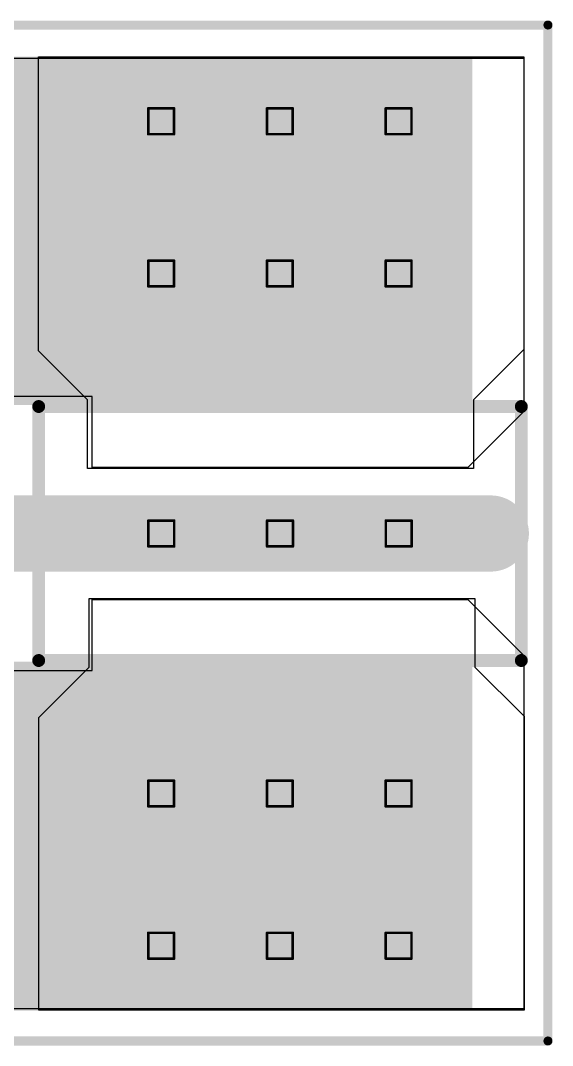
# Model space of a CAD drawing. Header units: inches. Extents: x 95 to 271, y 81 to 124.
# Drawn here: x 133.12 to 143.59, y 86.91 to 107.09 of the extents above; entities that cross this region are included whole.
import ezdxf

# ---------------------------------------------------------------- set-up
doc = ezdxf.new("R2010")
doc.units = ezdxf.units.IN
for name, color, linetype in [('Board Outline', 216, 'Continuous'), ('Bottom Layer', 5, 'Continuous'), ('Bottom Overlay', 54, 'Continuous'), ('Bottom Paste', 16, 'Continuous'), ('Bottom Solder', 6, 'Continuous'), ('Drill Drawing', 1, 'Continuous'), ('Top Layer', 1, 'Continuous'), ('Top Overlay', 2, 'Continuous'), ('Top Paste', 8, 'Continuous'), ('Top Solder', 216, 'Continuous'), ('Via Holes', 16, 'Continuous')]:
    doc.layers.add(name, color=color, linetype=linetype)

# ---------------------------------------------------------------- blocks, each defined once
blk = doc.blocks.new('3_4___T____P___SMD_B_1')
at = {"layer": 'Bottom Layer'}
blk.add_hatch(color=5, dxfattribs=at).paths.add_polyline_path([(-1.49999954, 1.99999981), (1.49999954, 1.99999981), (1.49999954, -1.99999981), (-1.49999954, -1.99999981)])
at = {"layer": 'Bottom Paste'}
blk.add_hatch(color=16, dxfattribs=at).paths.add_polyline_path([(-1.49999954, 1.99999981), (1.49999954, 1.99999981), (1.49999954, -1.99999981), (-1.49999954, -1.99999981)])
at = {"layer": 'Bottom Solder'}
blk.add_hatch(color=6, dxfattribs=at).paths.add_polyline_path([(-1.60159954, 2.10159981), (1.60159954, 2.10159981), (1.60159954, -2.10159981), (-1.60159954, -2.10159981)])
blk = doc.blocks.new('3_4___T____P___SMD_8')
at = {"layer": 'Top Layer'}
blk.add_hatch(color=1, dxfattribs=at).paths.add_polyline_path([(-1.49999954, 1.99999981), (1.49999954, 1.99999981), (1.49999954, -1.99999981), (-1.49999954, -1.99999981)])
at = {"layer": 'Top Paste'}
blk.add_hatch(color=8, dxfattribs=at).paths.add_polyline_path([(-1.49999954, 1.99999981), (1.49999954, 1.99999981), (1.49999954, -1.99999981), (-1.49999954, -1.99999981)])
at = {"layer": 'Top Solder'}
blk.add_hatch(color=216, dxfattribs=at).paths.add_polyline_path([(-1.60159954, 2.10159981), (1.60159954, 2.10159981), (1.60159954, -2.10159981), (-1.60159954, -2.10159981)])
blk = doc.blocks.new('3_4___T____P___SMD_B_9')
at = {"layer": 'Bottom Layer'}
blk.add_hatch(color=5, dxfattribs=at).paths.add_polyline_path([(-1.49999954, 1.99999981), (1.49999954, 1.99999981), (1.49999954, -1.99999981), (-1.49999954, -1.99999981)])
at = {"layer": 'Bottom Paste'}
blk.add_hatch(color=16, dxfattribs=at).paths.add_polyline_path([(-1.49999954, 1.99999981), (1.49999954, 1.99999981), (1.49999954, -1.99999981), (-1.49999954, -1.99999981)])
at = {"layer": 'Bottom Solder'}
blk.add_hatch(color=6, dxfattribs=at).paths.add_polyline_path([(-1.60159954, 2.10159981), (1.60159954, 2.10159981), (1.60159954, -2.10159981), (-1.60159954, -2.10159981)])
blk = doc.blocks.new('3_4___T____P___SMD_16')
at = {"layer": 'Top Layer'}
blk.add_hatch(color=1, dxfattribs=at).paths.add_polyline_path([(-1.49999954, 1.99999981), (1.49999954, 1.99999981), (1.49999954, -1.99999981), (-1.49999954, -1.99999981)])
at = {"layer": 'Top Paste'}
blk.add_hatch(color=8, dxfattribs=at).paths.add_polyline_path([(-1.49999954, 1.99999981), (1.49999954, 1.99999981), (1.49999954, -1.99999981), (-1.49999954, -1.99999981)])
at = {"layer": 'Top Solder'}
blk.add_hatch(color=216, dxfattribs=at).paths.add_polyline_path([(-1.60159954, 2.10159981), (1.60159954, 2.10159981), (1.60159954, -2.10159981), (-1.60159954, -2.10159981)])
blk = doc.blocks.new('SCP60_4__B_18')
at = {"layer": 'Bottom Overlay', "const_width": 0.254}
for points in [[(-4.75000066, 2.50000008), (-4.75000066, -2.50000008)], [(4.74999812, 2.50000008), (-4.75000066, 2.50000008)], [(4.74999812, 2.50000008), (4.74999812, -2.50000008)], [(4.74999812, -2.50000008), (-4.75000066, -2.50000008)]]:
    blk.add_lwpolyline(points, dxfattribs=at)
at = {"layer": 'Bottom Overlay', "const_width": 0.127}
for points in [[(-4.81350066, 2.50000008, 1), (-4.68650066, 2.50000008, 1)], [(-4.81350066, 2.50000008, 1), (-4.68650066, 2.50000008, 1)], [(4.68649812, 2.50000008, 1), (4.81349812, 2.50000008, 1)], [(4.68649812, 2.50000008, 1), (4.81349812, 2.50000008, 1)], [(-4.81350066, -2.50000008, 1), (-4.68650066, -2.50000008, 1)], [(-4.81350066, -2.50000008, 1), (-4.68650066, -2.50000008, 1)], [(4.68649812, -2.50000008, 1), (4.81349812, -2.50000008, 1)], [(4.68649812, -2.50000008, 1), (4.81349812, -2.50000008, 1)]]:
    blk.add_lwpolyline(points, format="xyb", close=True, dxfattribs=at)
blk = doc.blocks.new('SCP60_4__25')
at = {"layer": 'Top Overlay', "const_width": 0.254}
for points in [[(-4.75000066, -2.50000008), (-4.75000066, 2.50000008)], [(-4.75000066, 2.50000008), (4.74999812, 2.50000008)], [(4.74999812, -2.50000008), (4.74999812, 2.50000008)], [(-4.75000066, -2.50000008), (4.74999812, -2.50000008)]]:
    blk.add_lwpolyline(points, dxfattribs=at)
at = {"layer": 'Top Overlay', "const_width": 0.127}
for points in [[(-4.81350066, 2.50000008, 1), (-4.68650066, 2.50000008, 1)], [(-4.81350066, 2.50000008, 1), (-4.68650066, 2.50000008, 1)], [(4.68649812, 2.50000008, 1), (4.81349812, 2.50000008, 1)], [(4.68649812, 2.50000008, 1), (4.81349812, 2.50000008, 1)], [(-4.81350066, -2.50000008, 1), (-4.68650066, -2.50000008, 1)], [(-4.81350066, -2.50000008, 1), (-4.68650066, -2.50000008, 1)], [(4.68649812, -2.50000008, 1), (4.81349812, -2.50000008, 1)], [(4.68649812, -2.50000008, 1), (4.81349812, -2.50000008, 1)]]:
    blk.add_lwpolyline(points, format="xyb", close=True, dxfattribs=at)

msp = doc.modelspace()

# ---------------------------------------------------------------- hatches: boundary and pattern name
at = {"layer": 'Bottom Layer'}
h = msp.add_hatch(color=5, dxfattribs=at)
edge = h.paths.add_edge_path()
edge.add_arc((135.88563628, 105.1051873), 0.499999, 0, 360)
h = msp.add_hatch(color=5, dxfattribs=at)
edge = h.paths.add_edge_path()
edge.add_arc((138.22270552, 105.1052), 0.499999, 0, 360)
h = msp.add_hatch(color=5, dxfattribs=at)
edge = h.paths.add_edge_path()
edge.add_arc((140.55977476, 105.1051873), 0.499999, 0, 360)
h = msp.add_hatch(color=5, dxfattribs=at)
edge = h.paths.add_edge_path()
edge.add_arc((135.88563628, 102.1079873), 0.499999, 0, 360)
h = msp.add_hatch(color=5, dxfattribs=at)
edge = h.paths.add_edge_path()
edge.add_arc((138.22270552, 102.108), 0.499999, 0, 360)
h = msp.add_hatch(color=5, dxfattribs=at)
edge = h.paths.add_edge_path()
edge.add_arc((140.55977476, 102.1079873), 0.499999, 0, 360)
h = msp.add_hatch(color=5, dxfattribs=at)
edge = h.paths.add_edge_path()
edge.add_arc((135.88796292, 96.98997874), 0.499999, 0, 360)
h = msp.add_hatch(color=5, dxfattribs=at)
edge = h.paths.add_edge_path()
edge.add_arc((138.22503216, 96.98999144), 0.499999, 0, 360)
h = msp.add_hatch(color=5, dxfattribs=at)
edge = h.paths.add_edge_path()
edge.add_arc((140.5621014, 96.98997874), 0.499999, 0, 360)
h = msp.add_hatch(color=5, dxfattribs=at)
edge = h.paths.add_edge_path()
edge.add_arc((135.88563628, 91.87202097999999), 0.499999, 0, 360)
h = msp.add_hatch(color=5, dxfattribs=at)
edge = h.paths.add_edge_path()
edge.add_arc((138.22270552, 91.87200827999999), 0.499999, 0, 360)
h = msp.add_hatch(color=5, dxfattribs=at)
edge = h.paths.add_edge_path()
edge.add_arc((140.55977476, 91.87202097999999), 0.499999, 0, 360)
h = msp.add_hatch(color=5, dxfattribs=at)
edge = h.paths.add_edge_path()
edge.add_arc((135.88563628, 88.87482098), 0.499999, 0, 360)
h = msp.add_hatch(color=5, dxfattribs=at)
edge = h.paths.add_edge_path()
edge.add_arc((138.22270552, 88.87480828), 0.499999, 0, 360)
h = msp.add_hatch(color=5, dxfattribs=at)
edge = h.paths.add_edge_path()
edge.add_arc((140.55977476, 88.87482098), 0.499999, 0, 360)
at = {"layer": 'Bottom Solder'}
for points in [[(103.3018, 99.5172), (142.0114, 99.5172), (142.0114, 106.3752), (103.3018, 106.3752)], [(103.3018, 87.59939808), (142.0114, 87.59939808), (142.0114, 94.45739808), (103.3018, 94.45739808)]]:
    msp.add_hatch(color=6, dxfattribs=at).paths.add_polyline_path(points)
h = msp.add_hatch(color=6, dxfattribs=at)
edge = h.paths.add_edge_path()
edge.add_arc((135.88563628, 105.1051873), 0.601599, 0, 360)
h = msp.add_hatch(color=6, dxfattribs=at)
edge = h.paths.add_edge_path()
edge.add_arc((138.22270552, 105.1052), 0.601599, 0, 360)
h = msp.add_hatch(color=6, dxfattribs=at)
edge = h.paths.add_edge_path()
edge.add_arc((140.55977476, 105.1051873), 0.601599, 0, 360)
h = msp.add_hatch(color=6, dxfattribs=at)
edge = h.paths.add_edge_path()
edge.add_arc((135.88563628, 102.1079873), 0.601599, 0, 360)
h = msp.add_hatch(color=6, dxfattribs=at)
edge = h.paths.add_edge_path()
edge.add_arc((138.22270552, 102.108), 0.601599, 0, 360)
h = msp.add_hatch(color=6, dxfattribs=at)
edge = h.paths.add_edge_path()
edge.add_arc((140.55977476, 102.1079873), 0.601599, 0, 360)
h = msp.add_hatch(color=6, dxfattribs=at)
edge = h.paths.add_edge_path()
edge.add_arc((135.88796292, 96.98997874), 0.601599, 0, 360)
h = msp.add_hatch(color=6, dxfattribs=at)
edge = h.paths.add_edge_path()
edge.add_arc((138.22503216, 96.98999144), 0.601599, 0, 360)
h = msp.add_hatch(color=6, dxfattribs=at)
edge = h.paths.add_edge_path()
edge.add_arc((140.5621014, 96.98997874), 0.601599, 0, 360)
h = msp.add_hatch(color=6, dxfattribs=at)
edge = h.paths.add_edge_path()
edge.add_arc((135.88563628, 91.87202097999999), 0.601599, 0, 360)
h = msp.add_hatch(color=6, dxfattribs=at)
edge = h.paths.add_edge_path()
edge.add_arc((138.22270552, 91.87200827999999), 0.601599, 0, 360)
h = msp.add_hatch(color=6, dxfattribs=at)
edge = h.paths.add_edge_path()
edge.add_arc((140.55977476, 91.87202097999999), 0.601599, 0, 360)
h = msp.add_hatch(color=6, dxfattribs=at)
edge = h.paths.add_edge_path()
edge.add_arc((135.88563628, 88.87482098), 0.601599, 0, 360)
h = msp.add_hatch(color=6, dxfattribs=at)
edge = h.paths.add_edge_path()
edge.add_arc((138.22270552, 88.87480828), 0.601599, 0, 360)
h = msp.add_hatch(color=6, dxfattribs=at)
edge = h.paths.add_edge_path()
edge.add_arc((140.55977476, 88.87482098), 0.601599, 0, 360)
at = {"layer": 'Top Layer'}
h = msp.add_hatch(color=1, dxfattribs=at)
edge = h.paths.add_edge_path()
edge.add_arc((135.88563628, 105.1051873), 0.499999, 0, 360)
h = msp.add_hatch(color=1, dxfattribs=at)
edge = h.paths.add_edge_path()
edge.add_arc((138.22270552, 105.1052), 0.499999, 0, 360)
h = msp.add_hatch(color=1, dxfattribs=at)
edge = h.paths.add_edge_path()
edge.add_arc((140.55977476, 105.1051873), 0.499999, 0, 360)
h = msp.add_hatch(color=1, dxfattribs=at)
edge = h.paths.add_edge_path()
edge.add_arc((135.88563628, 102.1079873), 0.499999, 0, 360)
h = msp.add_hatch(color=1, dxfattribs=at)
edge = h.paths.add_edge_path()
edge.add_arc((138.22270552, 102.108), 0.499999, 0, 360)
h = msp.add_hatch(color=1, dxfattribs=at)
edge = h.paths.add_edge_path()
edge.add_arc((140.55977476, 102.1079873), 0.499999, 0, 360)
h = msp.add_hatch(color=1, dxfattribs=at)
edge = h.paths.add_edge_path()
edge.add_arc((135.88796292, 96.98997874), 0.499999, 0, 360)
h = msp.add_hatch(color=1, dxfattribs=at)
edge = h.paths.add_edge_path()
edge.add_arc((138.22503216, 96.98999144), 0.499999, 0, 360)
h = msp.add_hatch(color=1, dxfattribs=at)
edge = h.paths.add_edge_path()
edge.add_arc((140.5621014, 96.98997874), 0.499999, 0, 360)
h = msp.add_hatch(color=1, dxfattribs=at)
edge = h.paths.add_edge_path()
edge.add_arc((135.88563628, 91.87202097999999), 0.499999, 0, 360)
h = msp.add_hatch(color=1, dxfattribs=at)
edge = h.paths.add_edge_path()
edge.add_arc((138.22270552, 91.87200827999999), 0.499999, 0, 360)
h = msp.add_hatch(color=1, dxfattribs=at)
edge = h.paths.add_edge_path()
edge.add_arc((140.55977476, 91.87202097999999), 0.499999, 0, 360)
h = msp.add_hatch(color=1, dxfattribs=at)
edge = h.paths.add_edge_path()
edge.add_arc((135.88563628, 88.87482098), 0.499999, 0, 360)
h = msp.add_hatch(color=1, dxfattribs=at)
edge = h.paths.add_edge_path()
edge.add_arc((138.22270552, 88.87480828), 0.499999, 0, 360)
h = msp.add_hatch(color=1, dxfattribs=at)
edge = h.paths.add_edge_path()
edge.add_arc((140.55977476, 88.87482098), 0.499999, 0, 360)
at = {"layer": 'Top Solder'}
for points in [[(103.3018, 99.5172), (142.0114, 99.5172), (142.0114, 106.3752), (103.3018, 106.3752)], [(103.3018, 87.60843032), (142.0114, 87.60843032), (142.0114, 94.46643032), (103.3018, 94.46643032)]]:
    msp.add_hatch(color=216, dxfattribs=at).paths.add_polyline_path(points)
h = msp.add_hatch(color=216, dxfattribs=at)
edge = h.paths.add_edge_path()
edge.add_arc((135.88563628, 105.1051873), 0.601599, 0, 360)
h = msp.add_hatch(color=216, dxfattribs=at)
edge = h.paths.add_edge_path()
edge.add_arc((138.22270552, 105.1052), 0.601599, 0, 360)
h = msp.add_hatch(color=216, dxfattribs=at)
edge = h.paths.add_edge_path()
edge.add_arc((140.55977476, 105.1051873), 0.601599, 0, 360)
h = msp.add_hatch(color=216, dxfattribs=at)
edge = h.paths.add_edge_path()
edge.add_arc((135.88563628, 102.1079873), 0.601599, 0, 360)
h = msp.add_hatch(color=216, dxfattribs=at)
edge = h.paths.add_edge_path()
edge.add_arc((138.22270552, 102.108), 0.601599, 0, 360)
h = msp.add_hatch(color=216, dxfattribs=at)
edge = h.paths.add_edge_path()
edge.add_arc((140.55977476, 102.1079873), 0.601599, 0, 360)
h = msp.add_hatch(color=216, dxfattribs=at)
edge = h.paths.add_edge_path()
edge.add_arc((135.88796292, 96.98997874), 0.601599, 0, 360)
h = msp.add_hatch(color=216, dxfattribs=at)
edge = h.paths.add_edge_path()
edge.add_arc((138.22503216, 96.98999144), 0.601599, 0, 360)
h = msp.add_hatch(color=216, dxfattribs=at)
edge = h.paths.add_edge_path()
edge.add_arc((140.5621014, 96.98997874), 0.601599, 0, 360)
h = msp.add_hatch(color=216, dxfattribs=at)
edge = h.paths.add_edge_path()
edge.add_arc((135.88563628, 91.87202097999999), 0.601599, 0, 360)
h = msp.add_hatch(color=216, dxfattribs=at)
edge = h.paths.add_edge_path()
edge.add_arc((138.22270552, 91.87200827999999), 0.601599, 0, 360)
h = msp.add_hatch(color=216, dxfattribs=at)
edge = h.paths.add_edge_path()
edge.add_arc((140.55977476, 91.87202097999999), 0.601599, 0, 360)
h = msp.add_hatch(color=216, dxfattribs=at)
edge = h.paths.add_edge_path()
edge.add_arc((135.88563628, 88.87482098), 0.601599, 0, 360)
h = msp.add_hatch(color=216, dxfattribs=at)
edge = h.paths.add_edge_path()
edge.add_arc((138.22270552, 88.87480828), 0.601599, 0, 360)
h = msp.add_hatch(color=216, dxfattribs=at)
edge = h.paths.add_edge_path()
edge.add_arc((140.55977476, 88.87482098), 0.601599, 0, 360)
at = {"layer": 'Via Holes'}
h = msp.add_hatch(color=7, dxfattribs=at)
edge = h.paths.add_edge_path()
edge.add_arc((135.88563628, 105.1051873), 0.2499995, 0, 360)
h = msp.add_hatch(color=7, dxfattribs=at)
edge = h.paths.add_edge_path()
edge.add_arc((138.22270552, 105.1052), 0.2499995, 0, 360)
h = msp.add_hatch(color=7, dxfattribs=at)
edge = h.paths.add_edge_path()
edge.add_arc((140.55977476, 105.1051873), 0.2499995, 0, 360)
h = msp.add_hatch(color=7, dxfattribs=at)
edge = h.paths.add_edge_path()
edge.add_arc((135.88563628, 102.1079873), 0.2499995, 0, 360)
h = msp.add_hatch(color=7, dxfattribs=at)
edge = h.paths.add_edge_path()
edge.add_arc((138.22270552, 102.108), 0.2499995, 0, 360)
h = msp.add_hatch(color=7, dxfattribs=at)
edge = h.paths.add_edge_path()
edge.add_arc((140.55977476, 102.1079873), 0.2499995, 0, 360)
h = msp.add_hatch(color=7, dxfattribs=at)
edge = h.paths.add_edge_path()
edge.add_arc((135.88796292, 96.98997874), 0.2499995, 0, 360)
h = msp.add_hatch(color=7, dxfattribs=at)
edge = h.paths.add_edge_path()
edge.add_arc((138.22503216, 96.98999144), 0.2499995, 0, 360)
h = msp.add_hatch(color=7, dxfattribs=at)
edge = h.paths.add_edge_path()
edge.add_arc((140.5621014, 96.98997874), 0.2499995, 0, 360)
h = msp.add_hatch(color=7, dxfattribs=at)
edge = h.paths.add_edge_path()
edge.add_arc((135.88563628, 91.87202097999999), 0.2499995, 0, 360)
h = msp.add_hatch(color=7, dxfattribs=at)
edge = h.paths.add_edge_path()
edge.add_arc((138.22270552, 91.87200827999999), 0.2499995, 0, 360)
h = msp.add_hatch(color=7, dxfattribs=at)
edge = h.paths.add_edge_path()
edge.add_arc((140.55977476, 91.87202097999999), 0.2499995, 0, 360)
h = msp.add_hatch(color=7, dxfattribs=at)
edge = h.paths.add_edge_path()
edge.add_arc((135.88563628, 88.87482098), 0.2499995, 0, 360)
h = msp.add_hatch(color=7, dxfattribs=at)
edge = h.paths.add_edge_path()
edge.add_arc((138.22270552, 88.87480828), 0.2499995, 0, 360)
h = msp.add_hatch(color=7, dxfattribs=at)
edge = h.paths.add_edge_path()
edge.add_arc((140.55977476, 88.87482098), 0.2499995, 0, 360)

# ---------------------------------------------------------------- linework, layer by layer
at = {"layer": 'Board Outline', "const_width": 0.1778}
for points in [[(97.50000057999999, 106.99999936), (143.50000002, 106.99999936)], [(143.50000002, 86.99999872), (143.50000002, 106.99999936)], [(97.50000057999999, 86.99999872), (143.50000002, 86.99999872)]]:
    msp.add_lwpolyline(points, dxfattribs=at)
at = {"layer": 'Board Outline', "const_width": 0.0889}
for points in [[(143.45555002, 106.99999936, 1), (143.54445002, 106.99999936, 1)], [(143.45555002, 106.99999936, 1), (143.54445002, 106.99999936, 1)], [(143.45555002, 86.99999872, 1), (143.54445002, 86.99999872, 1)], [(143.45555002, 86.99999872, 1), (143.54445002, 86.99999872, 1)]]:
    msp.add_lwpolyline(points, format="xyb", close=True, dxfattribs=at)
at = {"layer": 'Bottom Layer'}
for p, q in [((102.33899522, 106.3498), (143.0274, 106.3498)), ((143.0274, 106.3498), (143.0274, 99.39155889999999)), ((134.52503194, 99.68919102), (131.54636632, 99.68919102)), ((134.52503194, 98.28919128), (134.52503194, 99.68919102)), ((143.0274, 99.39155889999999), (141.92503238, 98.28919128)), ((141.92503238, 98.28919128), (134.52503194, 98.28919128)), ((134.52503194, 94.29078424), (134.52503194, 95.69078397999999)), ((134.52503194, 95.69078397999999), (141.92503238, 95.69078397999999)), ((141.92503238, 95.69078397999999), (143.0274, 94.58841636)), ((143.0274, 94.58841636), (143.0274, 87.63017526)), ((131.54636632, 94.29078424), (134.52503194, 94.29078424)), ((143.0274, 87.63017526), (102.33899522, 87.63017526))]:
    msp.add_line(p, q, dxfattribs=at)
at = {"layer": 'Bottom Layer', "const_width": 1.49999954}
for points in [[(131.99635526, 96.98999144), (138.22503216, 96.98999144)], [(138.22503216, 96.98999144), (142.37503148, 96.98999144)], [(142.37503148, 96.98999144), (142.37503402, 96.98998889999999)]]:
    msp.add_lwpolyline(points, dxfattribs=at)
at = {"layer": 'Bottom Layer', "const_width": 0.7499985}
for points in [[(137.85003164, 96.98999144, 1), (138.60003268, 96.98999144, 1)], [(137.85003164, 96.98999144, 1), (138.60003268, 96.98999144, 1)], [(142.00003096, 96.98999144, 1), (142.750032, 96.98999144, 1)], [(142.00003096, 96.98999144, 1), (142.750032, 96.98999144, 1)], [(142.0000335, 96.98998889999999, 1), (142.75003454, 96.98998889999999, 1)]]:
    msp.add_lwpolyline(points, format="xyb", close=True, dxfattribs=at)
at = {"layer": 'Bottom Solder'}
for p, q in [((133.47263628, 100.5839873), (133.47263628, 106.3751873)), ((133.47263628, 106.3751873), (143.02303628, 106.3751873)), ((143.02303628, 106.3751873), (143.02303628, 100.6093873)), ((134.43783628, 99.6187873), (133.47263628, 100.5839873)), ((143.02303628, 100.6093873), (142.03243628, 99.6187873)), ((134.43783628, 98.2725873), (134.43783628, 99.6187873)), ((142.03243628, 99.6187873), (142.03243628, 98.2725873)), ((142.03243628, 98.2725873), (134.43783628, 98.2725873)), ((134.4684255, 94.36119558), (134.4684255, 95.70739558)), ((134.4684255, 95.70739558), (142.0630255, 95.70739558)), ((142.0630255, 95.70739558), (142.0630255, 94.36119558)), ((133.4778255, 93.37059558), (134.4684255, 94.36119558)), ((142.0630255, 94.36119558), (143.0282255, 93.39599557999999)), ((133.4778255, 87.60479558), (133.4778255, 93.37059558)), ((143.0282255, 93.39599557999999), (143.0282255, 87.60479558)), ((143.0282255, 87.60479558), (133.4778255, 87.60479558))]:
    msp.add_line(p, q, dxfattribs=at)
at = {"layer": 'Drill Drawing', "const_width": 0.0508}
for points in [[(135.63163628, 105.3591873), (136.13963628, 105.3591873)], [(135.63163628, 104.8511873), (135.63163628, 105.3591873)], [(136.13963628, 104.8511873), (136.13963628, 105.3591873)], [(137.96870552, 105.3592), (138.47670552, 105.3592)], [(137.96870552, 104.8512), (137.96870552, 105.3592)], [(138.47670552, 104.8512), (138.47670552, 105.3592)], [(140.30577476, 105.3591873), (140.81377476, 105.3591873)], [(140.30577476, 104.8511873), (140.30577476, 105.3591873)], [(140.81377476, 104.8511873), (140.81377476, 105.3591873)], [(135.63163628, 104.8511873), (136.13963628, 104.8511873)], [(137.96870552, 104.8512), (138.47670552, 104.8512)], [(140.30577476, 104.8511873), (140.81377476, 104.8511873)], [(135.63163628, 102.3619873), (136.13963628, 102.3619873)], [(135.63163628, 101.8539873), (135.63163628, 102.3619873)], [(136.13963628, 101.8539873), (136.13963628, 102.3619873)], [(137.96870552, 102.362), (138.47670552, 102.362)], [(137.96870552, 101.854), (137.96870552, 102.362)], [(138.47670552, 101.854), (138.47670552, 102.362)], [(140.30577476, 102.3619873), (140.81377476, 102.3619873)], [(140.30577476, 101.8539873), (140.30577476, 102.3619873)], [(140.81377476, 101.8539873), (140.81377476, 102.3619873)], [(135.63163628, 101.8539873), (136.13963628, 101.8539873)], [(137.96870552, 101.854), (138.47670552, 101.854)], [(140.30577476, 101.8539873), (140.81377476, 101.8539873)], [(135.63396292, 97.24397873999999), (136.14196292, 97.24397873999999)], [(135.63396292, 96.73597874), (135.63396292, 97.24397873999999)], [(136.14196292, 96.73597874), (136.14196292, 97.24397873999999)], [(137.97103216, 97.24399143999999), (138.47903216, 97.24399143999999)], [(137.97103216, 96.73599143999999), (137.97103216, 97.24399143999999)], [(138.47903216, 96.73599143999999), (138.47903216, 97.24399143999999)], [(140.3081014, 97.24397873999999), (140.8161014, 97.24397873999999)], [(140.3081014, 96.73597874), (140.3081014, 97.24397873999999)], [(140.8161014, 96.73597874), (140.8161014, 97.24397873999999)], [(135.63396292, 96.73597874), (136.14196292, 96.73597874)], [(137.97103216, 96.73599143999999), (138.47903216, 96.73599143999999)], [(140.3081014, 96.73597874), (140.8161014, 96.73597874)], [(135.63163628, 92.12602097999999), (136.13963628, 92.12602097999999)], [(135.63163628, 91.61802098), (135.63163628, 92.12602097999999)], [(136.13963628, 91.61802098), (136.13963628, 92.12602097999999)], [(137.96870552, 92.12600828), (138.47670552, 92.12600828)], [(137.96870552, 91.61800828), (137.96870552, 92.12600828)], [(138.47670552, 91.61800828), (138.47670552, 92.12600828)], [(140.30577476, 92.12602097999999), (140.81377476, 92.12602097999999)], [(140.30577476, 91.61802098), (140.30577476, 92.12602097999999)], [(140.81377476, 91.61802098), (140.81377476, 92.12602097999999)], [(135.63163628, 91.61802098), (136.13963628, 91.61802098)], [(137.96870552, 91.61800828), (138.47670552, 91.61800828)], [(140.30577476, 91.61802098), (140.81377476, 91.61802098)], [(135.63163628, 89.12882097999999), (136.13963628, 89.12882097999999)], [(135.63163628, 88.62082097999999), (135.63163628, 89.12882097999999)], [(136.13963628, 88.62082097999999), (136.13963628, 89.12882097999999)], [(137.96870552, 89.12880827999999), (138.47670552, 89.12880827999999)], [(137.96870552, 88.62080827999999), (137.96870552, 89.12880827999999)], [(138.47670552, 88.62080827999999), (138.47670552, 89.12880827999999)], [(140.30577476, 89.12882097999999), (140.81377476, 89.12882097999999)], [(140.30577476, 88.62082097999999), (140.30577476, 89.12882097999999)], [(140.81377476, 88.62082097999999), (140.81377476, 89.12882097999999)], [(135.63163628, 88.62082097999999), (136.13963628, 88.62082097999999)], [(137.96870552, 88.62080827999999), (138.47670552, 88.62080827999999)], [(140.30577476, 88.62082097999999), (140.81377476, 88.62082097999999)]]:
    msp.add_lwpolyline(points, dxfattribs=at)
at = {"layer": 'Drill Drawing', "const_width": 0.0254}
for points in [[(135.61893628, 105.3591873, 1), (135.64433628, 105.3591873, 1)], [(135.61893628, 105.3591873, 1), (135.64433628, 105.3591873, 1)], [(136.12693628, 105.3591873, 1), (136.15233628, 105.3591873, 1)], [(136.12693628, 105.3591873, 1), (136.15233628, 105.3591873, 1)], [(137.95600552, 105.3592, 1), (137.98140552, 105.3592, 1)], [(137.95600552, 105.3592, 1), (137.98140552, 105.3592, 1)], [(138.46400552, 105.3592, 1), (138.48940552, 105.3592, 1)], [(138.46400552, 105.3592, 1), (138.48940552, 105.3592, 1)], [(140.29307476, 105.3591873, 1), (140.31847476, 105.3591873, 1)], [(140.29307476, 105.3591873, 1), (140.31847476, 105.3591873, 1)], [(140.80107476, 105.3591873, 1), (140.82647476, 105.3591873, 1)], [(140.80107476, 105.3591873, 1), (140.82647476, 105.3591873, 1)], [(135.61893628, 104.8511873, 1), (135.64433628, 104.8511873, 1)], [(135.61893628, 104.8511873, 1), (135.64433628, 104.8511873, 1)], [(136.12693628, 104.8511873, 1), (136.15233628, 104.8511873, 1)], [(136.12693628, 104.8511873, 1), (136.15233628, 104.8511873, 1)], [(137.95600552, 104.8512, 1), (137.98140552, 104.8512, 1)], [(137.95600552, 104.8512, 1), (137.98140552, 104.8512, 1)], [(138.46400552, 104.8512, 1), (138.48940552, 104.8512, 1)], [(138.46400552, 104.8512, 1), (138.48940552, 104.8512, 1)], [(140.29307476, 104.8511873, 1), (140.31847476, 104.8511873, 1)], [(140.29307476, 104.8511873, 1), (140.31847476, 104.8511873, 1)], [(140.80107476, 104.8511873, 1), (140.82647476, 104.8511873, 1)], [(140.80107476, 104.8511873, 1), (140.82647476, 104.8511873, 1)], [(135.61893628, 102.3619873, 1), (135.64433628, 102.3619873, 1)], [(135.61893628, 102.3619873, 1), (135.64433628, 102.3619873, 1)], [(136.12693628, 102.3619873, 1), (136.15233628, 102.3619873, 1)], [(136.12693628, 102.3619873, 1), (136.15233628, 102.3619873, 1)], [(137.95600552, 102.362, 1), (137.98140552, 102.362, 1)], [(137.95600552, 102.362, 1), (137.98140552, 102.362, 1)], [(138.46400552, 102.362, 1), (138.48940552, 102.362, 1)], [(138.46400552, 102.362, 1), (138.48940552, 102.362, 1)], [(140.29307476, 102.3619873, 1), (140.31847476, 102.3619873, 1)], [(140.29307476, 102.3619873, 1), (140.31847476, 102.3619873, 1)], [(140.80107476, 102.3619873, 1), (140.82647476, 102.3619873, 1)], [(140.80107476, 102.3619873, 1), (140.82647476, 102.3619873, 1)], [(135.61893628, 101.8539873, 1), (135.64433628, 101.8539873, 1)], [(135.61893628, 101.8539873, 1), (135.64433628, 101.8539873, 1)], [(136.12693628, 101.8539873, 1), (136.15233628, 101.8539873, 1)], [(136.12693628, 101.8539873, 1), (136.15233628, 101.8539873, 1)], [(137.95600552, 101.854, 1), (137.98140552, 101.854, 1)], [(137.95600552, 101.854, 1), (137.98140552, 101.854, 1)], [(138.46400552, 101.854, 1), (138.48940552, 101.854, 1)], [(138.46400552, 101.854, 1), (138.48940552, 101.854, 1)], [(140.29307476, 101.8539873, 1), (140.31847476, 101.8539873, 1)], [(140.29307476, 101.8539873, 1), (140.31847476, 101.8539873, 1)], [(140.80107476, 101.8539873, 1), (140.82647476, 101.8539873, 1)], [(140.80107476, 101.8539873, 1), (140.82647476, 101.8539873, 1)], [(135.62126292, 97.24397873999999, 1), (135.64666292, 97.24397873999999, 1)], [(135.62126292, 97.24397873999999, 1), (135.64666292, 97.24397873999999, 1)], [(136.12926292, 97.24397873999999, 1), (136.15466292, 97.24397873999999, 1)], [(136.12926292, 97.24397873999999, 1), (136.15466292, 97.24397873999999, 1)], [(137.95833216, 97.24399143999999, 1), (137.98373216, 97.24399143999999, 1)], [(137.95833216, 97.24399143999999, 1), (137.98373216, 97.24399143999999, 1)], [(138.46633216, 97.24399143999999, 1), (138.49173216, 97.24399143999999, 1)], [(138.46633216, 97.24399143999999, 1), (138.49173216, 97.24399143999999, 1)], [(140.2954014, 97.24397873999999, 1), (140.3208014, 97.24397873999999, 1)], [(140.2954014, 97.24397873999999, 1), (140.3208014, 97.24397873999999, 1)], [(140.8034014, 97.24397873999999, 1), (140.8288014, 97.24397873999999, 1)], [(140.8034014, 97.24397873999999, 1), (140.8288014, 97.24397873999999, 1)], [(135.62126292, 96.73597874, 1), (135.64666292, 96.73597874, 1)], [(135.62126292, 96.73597874, 1), (135.64666292, 96.73597874, 1)], [(136.12926292, 96.73597874, 1), (136.15466292, 96.73597874, 1)], [(136.12926292, 96.73597874, 1), (136.15466292, 96.73597874, 1)], [(137.95833216, 96.73599143999999, 1), (137.98373216, 96.73599143999999, 1)], [(137.95833216, 96.73599143999999, 1), (137.98373216, 96.73599143999999, 1)], [(138.46633216, 96.73599143999999, 1), (138.49173216, 96.73599143999999, 1)], [(138.46633216, 96.73599143999999, 1), (138.49173216, 96.73599143999999, 1)], [(140.2954014, 96.73597874, 1), (140.3208014, 96.73597874, 1)], [(140.2954014, 96.73597874, 1), (140.3208014, 96.73597874, 1)], [(140.8034014, 96.73597874, 1), (140.8288014, 96.73597874, 1)], [(140.8034014, 96.73597874, 1), (140.8288014, 96.73597874, 1)], [(135.61893628, 92.12602097999999, 1), (135.64433628, 92.12602097999999, 1)], [(135.61893628, 92.12602097999999, 1), (135.64433628, 92.12602097999999, 1)], [(136.12693628, 92.12602097999999, 1), (136.15233628, 92.12602097999999, 1)], [(136.12693628, 92.12602097999999, 1), (136.15233628, 92.12602097999999, 1)], [(137.95600552, 92.12600828, 1), (137.98140552, 92.12600828, 1)], [(137.95600552, 92.12600828, 1), (137.98140552, 92.12600828, 1)], [(138.46400552, 92.12600828, 1), (138.48940552, 92.12600828, 1)], [(138.46400552, 92.12600828, 1), (138.48940552, 92.12600828, 1)], [(140.29307476, 92.12602097999999, 1), (140.31847476, 92.12602097999999, 1)], [(140.29307476, 92.12602097999999, 1), (140.31847476, 92.12602097999999, 1)], [(140.80107476, 92.12602097999999, 1), (140.82647476, 92.12602097999999, 1)], [(140.80107476, 92.12602097999999, 1), (140.82647476, 92.12602097999999, 1)], [(135.61893628, 91.61802098, 1), (135.64433628, 91.61802098, 1)], [(135.61893628, 91.61802098, 1), (135.64433628, 91.61802098, 1)], [(136.12693628, 91.61802098, 1), (136.15233628, 91.61802098, 1)], [(136.12693628, 91.61802098, 1), (136.15233628, 91.61802098, 1)], [(137.95600552, 91.61800828, 1), (137.98140552, 91.61800828, 1)], [(137.95600552, 91.61800828, 1), (137.98140552, 91.61800828, 1)], [(138.46400552, 91.61800828, 1), (138.48940552, 91.61800828, 1)], [(138.46400552, 91.61800828, 1), (138.48940552, 91.61800828, 1)], [(140.29307476, 91.61802098, 1), (140.31847476, 91.61802098, 1)], [(140.29307476, 91.61802098, 1), (140.31847476, 91.61802098, 1)], [(140.80107476, 91.61802098, 1), (140.82647476, 91.61802098, 1)], [(140.80107476, 91.61802098, 1), (140.82647476, 91.61802098, 1)], [(135.61893628, 89.12882097999999, 1), (135.64433628, 89.12882097999999, 1)], [(135.61893628, 89.12882097999999, 1), (135.64433628, 89.12882097999999, 1)], [(136.12693628, 89.12882097999999, 1), (136.15233628, 89.12882097999999, 1)], [(136.12693628, 89.12882097999999, 1), (136.15233628, 89.12882097999999, 1)], [(137.95600552, 89.12880827999999, 1), (137.98140552, 89.12880827999999, 1)], [(137.95600552, 89.12880827999999, 1), (137.98140552, 89.12880827999999, 1)], [(138.46400552, 89.12880827999999, 1), (138.48940552, 89.12880827999999, 1)], [(138.46400552, 89.12880827999999, 1), (138.48940552, 89.12880827999999, 1)], [(140.29307476, 89.12882097999999, 1), (140.31847476, 89.12882097999999, 1)], [(140.29307476, 89.12882097999999, 1), (140.31847476, 89.12882097999999, 1)], [(140.80107476, 89.12882097999999, 1), (140.82647476, 89.12882097999999, 1)], [(140.80107476, 89.12882097999999, 1), (140.82647476, 89.12882097999999, 1)], [(135.61893628, 88.62082097999999, 1), (135.64433628, 88.62082097999999, 1)], [(135.61893628, 88.62082097999999, 1), (135.64433628, 88.62082097999999, 1)], [(136.12693628, 88.62082097999999, 1), (136.15233628, 88.62082097999999, 1)], [(136.12693628, 88.62082097999999, 1), (136.15233628, 88.62082097999999, 1)], [(137.95600552, 88.62080827999999, 1), (137.98140552, 88.62080827999999, 1)], [(137.95600552, 88.62080827999999, 1), (137.98140552, 88.62080827999999, 1)], [(138.46400552, 88.62080827999999, 1), (138.48940552, 88.62080827999999, 1)], [(138.46400552, 88.62080827999999, 1), (138.48940552, 88.62080827999999, 1)], [(140.29307476, 88.62082097999999, 1), (140.31847476, 88.62082097999999, 1)], [(140.29307476, 88.62082097999999, 1), (140.31847476, 88.62082097999999, 1)], [(140.80107476, 88.62082097999999, 1), (140.82647476, 88.62082097999999, 1)], [(140.80107476, 88.62082097999999, 1), (140.82647476, 88.62082097999999, 1)]]:
    msp.add_lwpolyline(points, format="xyb", close=True, dxfattribs=at)
at = {"layer": 'Top Layer'}
for p, q in [((102.33899522, 106.3498), (143.0274, 106.3498)), ((143.0274, 106.3498), (143.0274, 99.39155889999999)), ((134.52503194, 99.68919102), (131.54636632, 99.68919102)), ((134.52503194, 98.28919128), (134.52503194, 99.68919102)), ((143.0274, 99.39155889999999), (141.92503238, 98.28919128)), ((141.92503238, 98.28919128), (134.52503194, 98.28919128)), ((134.52503194, 94.29081471999999), (134.52503194, 95.69081446)), ((134.52503194, 95.69081446), (141.92503238, 95.69081446)), ((141.92503238, 95.69081446), (143.0274, 94.58844683999999)), ((143.0274, 94.58844683999999), (143.0274, 87.63020574)), ((131.54636632, 94.29081471999999), (134.52503194, 94.29081471999999)), ((143.0274, 87.63020574), (102.33899522, 87.63020574))]:
    msp.add_line(p, q, dxfattribs=at)
at = {"layer": 'Top Layer', "const_width": 1.49999954}
for points in [[(130.18342264, 96.98999144), (134.0750303, 96.98999144)], [(134.0750303, 96.98999144), (138.22503216, 96.98999144)], [(138.22503216, 96.98999144), (140.5621014, 96.98999144)]]:
    msp.add_lwpolyline(points, dxfattribs=at)
at = {"layer": 'Top Layer', "const_width": 0.7499985}
for points in [[(133.70002978, 96.98999144, 1), (134.45003082, 96.98999144, 1)], [(133.70002978, 96.98999144, 1), (134.45003082, 96.98999144, 1)], [(137.85003164, 96.98999144, 1), (138.60003268, 96.98999144, 1)], [(137.85003164, 96.98999144, 1), (138.60003268, 96.98999144, 1)], [(140.18710088, 96.98999144, 1), (140.93710192, 96.98999144, 1)]]:
    msp.add_lwpolyline(points, format="xyb", close=True, dxfattribs=at)
at = {"layer": 'Top Solder'}
for p, q in [((133.47263628, 100.5839873), (133.47263628, 106.3751873)), ((133.47263628, 106.3751873), (143.02303628, 106.3751873)), ((143.02303628, 106.3751873), (143.02303628, 100.6093873)), ((134.43783628, 99.6187873), (133.47263628, 100.5839873)), ((143.02303628, 100.6093873), (142.03243628, 99.6187873)), ((134.43783628, 98.2725873), (134.43783628, 99.6187873)), ((142.03243628, 99.6187873), (142.03243628, 98.2725873)), ((142.03243628, 98.2725873), (134.43783628, 98.2725873)), ((134.4684255, 94.36119558), (134.4684255, 95.70739558)), ((134.4684255, 95.70739558), (142.0630255, 95.70739558)), ((142.0630255, 95.70739558), (142.0630255, 94.36119558)), ((133.4778255, 93.37059558), (134.4684255, 94.36119558)), ((142.0630255, 94.36119558), (143.0282255, 93.39599557999999)), ((133.4778255, 87.60479558), (133.4778255, 93.37059558)), ((143.0282255, 93.39599557999999), (143.0282255, 87.60479558)), ((143.0282255, 87.60479558), (133.4778255, 87.60479558))]:
    msp.add_line(p, q, dxfattribs=at)

# ---------------------------------------------------------------- block references
for name, p, rotation in [('3_4___T____P___SMD_8', (138.24783374, 102.1842), 90), ('3_4___T____P___SMD_B_1', (138.24783374, 102.108), 270), ('SCP60_4__B_18', (138.22503216, 96.98998889999999), 180), ('3_4___T____P___SMD_B_9', (138.24783374, 91.66899878), 270), ('3_4___T____P___SMD_16', (138.24783374, 91.6686), 90)]:
    msp.add_blockref(name, p, dxfattribs=dict(rotation=rotation))
msp.add_blockref('SCP60_4__25', (138.22503216, 96.98999144))

doc.saveas('drawing.dxf')
